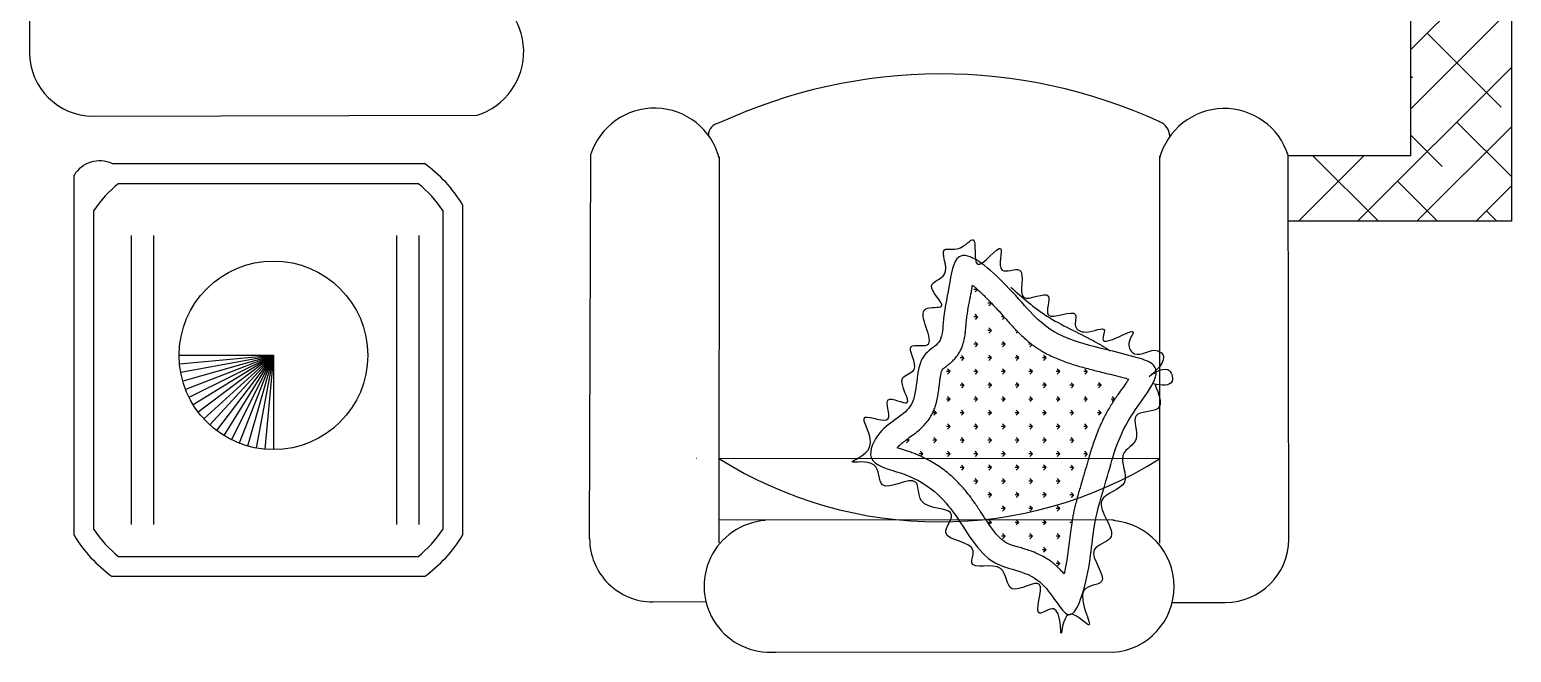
# Model space of a CAD drawing. Header units: inches. Extents: x 8.3 to 50.8, y 10.9 to 35.7.
# Drawn here: x 35.629 to 37.571, y 18.811 to 19.627 of the extents above; entities that cross this region are included whole.
import ezdxf

# ---------------------------------------------------------------- set-up
doc = ezdxf.new("R2010")
doc.units = ezdxf.units.IN
doc.header["$MEASUREMENT"] = 0
doc.layers.add('02', color=2, linetype='Continuous')
doc.layers.add('4', color=4, linetype='Continuous')

msp = doc.modelspace()

# ---------------------------------------------------------------- linework, layer by layer
at = {"layer": '02'}
for p, q in [((37.5706, 21.7363), (37.5706, 19.3762)), ((37.4384, 21.6428), (37.4384, 19.4619)), ((37.4384, 19.6007), (37.5706, 19.7329)), ((37.4384, 19.5231), (37.5706, 19.6553)), ((37.4603, 19.6226), (37.5574, 19.5256)), ((37.3691, 19.3762), (37.5706, 19.5777)), ((37.4384, 19.5669), (37.4409, 19.5644)), ((37.4467, 19.3762), (37.5706, 19.5)), ((37.4991, 19.5062), (37.5706, 19.4347)), ((37.4384, 19.4893), (37.4797, 19.448)), ((36.5325, 19.4604), (36.5321, 18.9543)), ((37.1096, 19.462), (37.1093, 18.9539)), ((37.4384, 19.4619), (37.2781, 19.4619)), ((37.2915, 19.3762), (37.3772, 19.4619)), ((37.3106, 19.4619), (37.3963, 19.3762)), ((35.7455, 19.4258), (36.1376, 19.4258)), ((37.4215, 19.4286), (37.4739, 19.3762)), ((37.5244, 19.3762), (37.5706, 19.4224)), ((35.7128, 18.972), (35.7128, 19.3901)), ((36.1703, 19.3901), (36.1703, 18.972)), ((37.538, 19.3898), (37.5516, 19.3762)), ((37.5706, 19.3762), (37.2782, 19.3762)), ((35.7618, 19.3574), (35.7618, 18.9783)), ((35.7911, 19.3574), (35.7911, 18.9783)), ((36.1094, 19.3574), (36.1094, 18.9783)), ((36.1387, 19.3574), (36.1387, 18.9783)), ((36.8708, 19.2867), (36.8663, 19.2867)), ((36.871, 19.2866), (36.8677, 19.2834)), ((36.8891, 19.2688), (36.8843, 19.2688)), ((36.8891, 19.2688), (36.8857, 19.2721)), ((36.8891, 19.2688), (36.8857, 19.2654)), ((36.8711, 19.2508), (36.8663, 19.2508)), ((36.8711, 19.2508), (36.8677, 19.2542)), ((36.8711, 19.2508), (36.8677, 19.2474)), ((36.9056, 19.2508), (36.9023, 19.2508)), ((36.9063, 19.25), (36.9037, 19.2474)), ((36.8891, 19.2328), (36.8843, 19.2328)), ((36.8891, 19.2328), (36.8857, 19.2362)), ((36.8891, 19.2328), (36.8857, 19.2295)), ((36.9221, 19.2328), (36.9202, 19.2328)), ((36.9235, 19.2314), (36.9216, 19.2295)), ((36.8711, 19.2149), (36.8663, 19.2149)), ((36.8711, 19.2149), (36.8677, 19.2182)), ((36.8711, 19.2149), (36.8677, 19.2115)), ((36.907, 19.2149), (36.9023, 19.2149)), ((36.907, 19.2149), (36.9037, 19.2182)), ((36.907, 19.2149), (36.9037, 19.2115)), ((36.942, 19.2149), (36.9382, 19.2149)), ((36.9425, 19.2144), (36.9396, 19.2115)), ((35.9482, 19.2003), (35.8246, 19.2003)), ((35.9482, 19.2003), (35.8251, 19.1889)), ((35.9482, 19.2003), (35.8267, 19.1776)), ((35.9482, 19.2003), (35.8293, 19.1665)), ((35.9482, 19.2003), (35.8329, 19.1557)), ((35.9482, 19.2003), (35.8375, 19.1452)), ((35.9482, 19.2003), (35.8431, 19.1352)), ((35.9482, 19.2003), (35.8495, 19.1258)), ((35.9482, 19.2003), (35.8568, 19.117)), ((35.9482, 19.2003), (35.8649, 19.109)), ((35.9482, 19.2003), (35.8737, 19.1017)), ((35.9482, 19.2003), (35.8831, 19.0952)), ((35.9482, 19.2003), (35.8931, 19.0897)), ((35.9482, 19.2003), (35.9035, 19.0851)), ((35.9482, 19.2003), (35.9143, 19.0814)), ((35.9482, 19.2003), (35.9255, 19.0788)), ((35.9482, 19.2003), (35.9368, 19.0772)), ((35.9482, 19.2003), (35.9482, 19.0767)), ((36.8531, 19.1969), (36.8484, 19.1969)), ((36.8531, 19.1969), (36.8498, 19.2003)), ((36.8531, 19.1969), (36.8498, 19.1935)), ((36.8891, 19.1969), (36.8843, 19.1969)), ((36.8891, 19.1969), (36.8857, 19.2003)), ((36.8891, 19.1969), (36.8857, 19.1935)), ((36.925, 19.1969), (36.9202, 19.1969)), ((36.925, 19.1969), (36.9216, 19.2003)), ((36.925, 19.1969), (36.9216, 19.1935)), ((36.9609, 19.1969), (36.9562, 19.1969)), ((36.9609, 19.1969), (36.9576, 19.2003)), ((36.9609, 19.1969), (36.9576, 19.1935)), ((36.8352, 19.1789), (36.8304, 19.1789)), ((36.8352, 19.1789), (36.8318, 19.1823)), ((36.8352, 19.1789), (36.8318, 19.1756)), ((36.8711, 19.1789), (36.8663, 19.1789)), ((36.8711, 19.1789), (36.8677, 19.1823)), ((36.8711, 19.1789), (36.8677, 19.1756)), ((36.907, 19.1789), (36.9023, 19.1789)), ((36.907, 19.1789), (36.9037, 19.1823)), ((36.907, 19.1789), (36.9037, 19.1756)), ((36.943, 19.1789), (36.9382, 19.1789)), ((36.943, 19.1789), (36.9396, 19.1823)), ((36.943, 19.1789), (36.9396, 19.1756)), ((36.9789, 19.1789), (36.9741, 19.1789)), ((36.9789, 19.1789), (36.9755, 19.1823)), ((36.9789, 19.1789), (36.9755, 19.1756)), ((37.0148, 19.1789), (37.0101, 19.1789)), ((37.0148, 19.1789), (37.0115, 19.1823)), ((37.0148, 19.1789), (37.0115, 19.1756)), ((36.8531, 19.161), (36.8484, 19.161)), ((36.8531, 19.161), (36.8498, 19.1643)), ((36.8531, 19.161), (36.8498, 19.1576)), ((36.8891, 19.161), (36.8843, 19.161)), ((36.8891, 19.161), (36.8857, 19.1643)), ((36.8891, 19.161), (36.8857, 19.1576)), ((36.925, 19.161), (36.9202, 19.161)), ((36.925, 19.161), (36.9216, 19.1643)), ((36.925, 19.161), (36.9216, 19.1576)), ((36.9609, 19.161), (36.9562, 19.161)), ((36.9609, 19.161), (36.9576, 19.1643)), ((36.9609, 19.161), (36.9576, 19.1576)), ((36.9969, 19.161), (36.9921, 19.161)), ((36.9969, 19.161), (36.9935, 19.1643)), ((36.9969, 19.161), (36.9935, 19.1576)), ((37.0328, 19.161), (37.028, 19.161)), ((37.0328, 19.161), (37.0294, 19.1643)), ((37.0328, 19.161), (37.0294, 19.1576)), ((37.0657, 19.164), (37.0654, 19.1643)), ((36.8172, 19.125), (36.8138, 19.1284)), ((36.8352, 19.143), (36.8304, 19.143)), ((36.8352, 19.143), (36.8318, 19.1464)), ((36.8352, 19.143), (36.8318, 19.1396)), ((36.8531, 19.125), (36.8498, 19.1284)), ((36.8711, 19.143), (36.8663, 19.143)), ((36.8711, 19.143), (36.8677, 19.1464)), ((36.8711, 19.143), (36.8677, 19.1396)), ((36.8891, 19.125), (36.8857, 19.1284)), ((36.907, 19.143), (36.9023, 19.143)), ((36.907, 19.143), (36.9037, 19.1464)), ((36.907, 19.143), (36.9037, 19.1396)), ((36.925, 19.125), (36.9216, 19.1284)), ((36.943, 19.143), (36.9382, 19.143)), ((36.943, 19.143), (36.9396, 19.1464)), ((36.943, 19.143), (36.9396, 19.1396)), ((36.9609, 19.125), (36.9576, 19.1284)), ((36.9789, 19.143), (36.9741, 19.143)), ((36.9789, 19.143), (36.9755, 19.1464)), ((36.9789, 19.143), (36.9755, 19.1396)), ((36.9969, 19.125), (36.9935, 19.1284)), ((37.0148, 19.143), (37.0101, 19.143)), ((37.0148, 19.143), (37.0115, 19.1464)), ((37.0148, 19.143), (37.0115, 19.1396)), ((37.0328, 19.125), (37.0294, 19.1284)), ((37.0508, 19.143), (37.046, 19.143)), ((37.0508, 19.143), (37.0474, 19.1464)), ((37.0508, 19.143), (37.0474, 19.1396)), ((36.8172, 19.125), (36.8124, 19.125)), ((36.8172, 19.125), (36.8138, 19.1217)), ((36.8352, 19.1071), (36.8318, 19.1104)), ((36.8531, 19.125), (36.8484, 19.125)), ((36.8531, 19.125), (36.8498, 19.1217)), ((36.8711, 19.1071), (36.8677, 19.1104)), ((36.8891, 19.125), (36.8843, 19.125)), ((36.8891, 19.125), (36.8857, 19.1217)), ((36.907, 19.1071), (36.9037, 19.1104)), ((36.925, 19.125), (36.9202, 19.125)), ((36.925, 19.125), (36.9216, 19.1217)), ((36.943, 19.1071), (36.9396, 19.1104)), ((36.9609, 19.125), (36.9562, 19.125)), ((36.9609, 19.125), (36.9576, 19.1217)), ((36.9789, 19.1071), (36.9755, 19.1104)), ((36.9969, 19.125), (36.9921, 19.125)), ((36.9969, 19.125), (36.9935, 19.1217)), ((37.0148, 19.1071), (37.0115, 19.1104)), ((37.0328, 19.125), (37.028, 19.125)), ((37.0328, 19.125), (37.0294, 19.1217)), ((36.7813, 19.0891), (36.7795, 19.0909)), ((36.8172, 19.0891), (36.8138, 19.0925)), ((36.8352, 19.1071), (36.8304, 19.1071)), ((36.8352, 19.1071), (36.8318, 19.1037)), ((36.8531, 19.0891), (36.8498, 19.0925)), ((36.8711, 19.1071), (36.8663, 19.1071)), ((36.8711, 19.1071), (36.8677, 19.1037)), ((36.8891, 19.0891), (36.8857, 19.0925)), ((36.907, 19.1071), (36.9023, 19.1071)), ((36.907, 19.1071), (36.9037, 19.1037)), ((36.925, 19.0891), (36.9216, 19.0925)), ((36.943, 19.1071), (36.9382, 19.1071)), ((36.943, 19.1071), (36.9396, 19.1037)), ((36.9609, 19.0891), (36.9576, 19.0925)), ((36.9789, 19.1071), (36.9741, 19.1071)), ((36.9789, 19.1071), (36.9755, 19.1037)), ((36.9969, 19.0891), (36.9935, 19.0925)), ((37.0148, 19.1071), (37.0101, 19.1071)), ((37.0148, 19.1071), (37.0115, 19.1037)), ((36.7813, 19.0891), (36.777, 19.0891)), ((36.7813, 19.0891), (36.7779, 19.0857)), ((36.7992, 19.0711), (36.7945, 19.0711)), ((36.7992, 19.0711), (36.7959, 19.0745)), ((36.7992, 19.0711), (36.7962, 19.0681)), ((36.8172, 19.0891), (36.8124, 19.0891)), ((36.8172, 19.0891), (36.8138, 19.0857)), ((36.8352, 19.0711), (36.8304, 19.0711)), ((36.8352, 19.0711), (36.8318, 19.0745)), ((36.8352, 19.0711), (36.8318, 19.0678)), ((36.8531, 19.0891), (36.8484, 19.0891)), ((36.8531, 19.0891), (36.8498, 19.0857)), ((36.8711, 19.0711), (36.8663, 19.0711)), ((36.8711, 19.0711), (36.8677, 19.0745)), ((36.8711, 19.0711), (36.8677, 19.0678)), ((36.8891, 19.0891), (36.8843, 19.0891)), ((36.8891, 19.0891), (36.8857, 19.0857)), ((36.907, 19.0711), (36.9023, 19.0711)), ((36.907, 19.0711), (36.9037, 19.0745)), ((36.907, 19.0711), (36.9037, 19.0678)), ((36.925, 19.0891), (36.9202, 19.0891)), ((36.925, 19.0891), (36.9216, 19.0857)), ((36.943, 19.0711), (36.9382, 19.0711)), ((36.943, 19.0711), (36.9396, 19.0745)), ((36.943, 19.0711), (36.9396, 19.0678)), ((36.9609, 19.0891), (36.9562, 19.0891)), ((36.9609, 19.0891), (36.9576, 19.0857)), ((36.9789, 19.0711), (36.9741, 19.0711)), ((36.9789, 19.0711), (36.9755, 19.0745)), ((36.9789, 19.0711), (36.9755, 19.0678)), ((36.9969, 19.0891), (36.9921, 19.0891)), ((36.9969, 19.0891), (36.9935, 19.0857)), ((37.0148, 19.0711), (37.0101, 19.0711)), ((37.0148, 19.0711), (37.0115, 19.0745)), ((37.0148, 19.0711), (37.0115, 19.0678)), ((36.5029, 19.0649), (36.5027, 19.0649)), ((37.1093, 19.0644), (36.5322, 19.0649)), ((36.8531, 19.0532), (36.8484, 19.0532)), ((36.8531, 19.0532), (36.8498, 19.0565)), ((36.8531, 19.0532), (36.8498, 19.0498)), ((36.8891, 19.0532), (36.8843, 19.0532)), ((36.8891, 19.0532), (36.8857, 19.0565)), ((36.8891, 19.0532), (36.8857, 19.0498)), ((36.925, 19.0532), (36.9202, 19.0532)), ((36.925, 19.0532), (36.9216, 19.0565)), ((36.925, 19.0532), (36.9216, 19.0498)), ((36.9609, 19.0532), (36.9562, 19.0532)), ((36.9609, 19.0532), (36.9576, 19.0565)), ((36.9609, 19.0532), (36.9576, 19.0498)), ((36.9969, 19.0532), (36.9921, 19.0532)), ((36.9969, 19.0532), (36.9935, 19.0565)), ((36.9969, 19.0532), (36.9935, 19.0498)), ((36.8711, 19.0352), (36.8663, 19.0352)), ((36.8711, 19.0352), (36.8677, 19.0386)), ((36.8711, 19.0352), (36.8677, 19.0318)), ((36.907, 19.0352), (36.9023, 19.0352)), ((36.907, 19.0352), (36.9037, 19.0386)), ((36.907, 19.0352), (36.9037, 19.0318)), ((36.943, 19.0352), (36.9382, 19.0352)), ((36.943, 19.0352), (36.9396, 19.0386)), ((36.943, 19.0352), (36.9396, 19.0318)), ((36.9789, 19.0352), (36.9741, 19.0352)), ((36.9789, 19.0352), (36.9755, 19.0386)), ((36.9789, 19.0352), (36.9755, 19.0318)), ((36.8891, 19.0172), (36.8843, 19.0172)), ((36.8891, 19.0172), (36.8857, 19.0206)), ((36.8891, 19.0172), (36.8857, 19.0139)), ((36.925, 19.0172), (36.9202, 19.0172)), ((36.925, 19.0172), (36.9216, 19.0206)), ((36.925, 19.0172), (36.9216, 19.0139)), ((36.9609, 19.0172), (36.9562, 19.0172)), ((36.9609, 19.0172), (36.9576, 19.0206)), ((36.9609, 19.0172), (36.9576, 19.0139)), ((36.9969, 19.0172), (36.9921, 19.0172)), ((36.9969, 19.0172), (36.9935, 19.0206)), ((36.9969, 19.0172), (36.9935, 19.0139)), ((36.907, 18.9993), (36.9023, 18.9993)), ((36.907, 18.9993), (36.9037, 19.0026)), ((36.907, 18.9993), (36.9037, 18.9959)), ((36.943, 18.9993), (36.9382, 18.9993)), ((36.943, 18.9993), (36.9396, 19.0026)), ((36.943, 18.9993), (36.9396, 18.9959)), ((36.9789, 18.9993), (36.9741, 18.9993)), ((36.9789, 18.9993), (36.9755, 19.0026)), ((36.9789, 18.9993), (36.9755, 18.9959)), ((37.0499, 18.984), (36.5321, 18.9844)), ((36.8891, 18.9813), (36.8843, 18.9813)), ((36.8891, 18.9813), (36.8857, 18.9847)), ((36.8891, 18.9813), (36.8862, 18.9784)), ((36.925, 18.9813), (36.9202, 18.9813)), ((36.925, 18.9813), (36.9216, 18.9847)), ((36.925, 18.9813), (36.9216, 18.9779)), ((36.9609, 18.9813), (36.9562, 18.9813)), ((36.9609, 18.9813), (36.9576, 18.9847)), ((36.9609, 18.9813), (36.9576, 18.9779)), ((36.9946, 18.9813), (36.9921, 18.9813)), ((36.9949, 18.9833), (36.9935, 18.9847)), ((36.9941, 18.9785), (36.9935, 18.9779)), ((36.907, 18.9633), (36.9023, 18.9633)), ((36.907, 18.9633), (36.9037, 18.9667)), ((36.907, 18.9633), (36.9037, 18.9599)), ((36.943, 18.9633), (36.9382, 18.9633)), ((36.943, 18.9633), (36.9396, 18.9667)), ((36.943, 18.9633), (36.9396, 18.9599)), ((36.9789, 18.9633), (36.9741, 18.9633)), ((36.9789, 18.9633), (36.9755, 18.9667)), ((36.9789, 18.9633), (36.9755, 18.9599)), ((36.1376, 18.9363), (35.7455, 18.9363)), ((36.9609, 18.9454), (36.9562, 18.9454)), ((36.9609, 18.9454), (36.9576, 18.9487)), ((36.9609, 18.9454), (36.9576, 18.942)), ((36.9789, 18.9274), (36.9741, 18.9274)), ((36.9789, 18.9274), (36.9755, 18.9308)), ((36.9789, 18.9274), (36.9755, 18.924))]:
    msp.add_line(p, q, dxfattribs=at)
msp.add_circle((35.9482, 19.2003), 0.1236, dxfattribs=at)
for centre, radius, start, end in [((35.8432, 19.3037), 0.1564, 128.6692, 146.4696), ((36.0399, 19.3037), 0.1564, 33.5304, 51.3308), ((36.8211, 19.5268), 0.5449, 237.9748, 301.9394), ((36.5992, 18.8975), 0.0866, 94.4297, 274.6), ((35.8432, 19.0584), 0.1564, 213.5304, 231.3308), ((36.0399, 19.0584), 0.1564, 308.6692, 326.4696)]:
    msp.add_arc(centre, radius, start, end, dxfattribs=at)
msp.add_ellipse((36.8335, 19.2896), major_axis=(0.0212, 0.0212), ratio=1, start_param=5.300169, end_param=5.345893, dxfattribs=at)
for points, knots in [([(37.1033, 19.1628), (37.1087, 19.1494), (37.1191, 19.1237), (37.0662, 19.1291), (37.0887, 19.0877), (37.0499, 19.0716), (37.0791, 19.0269), (37.0092, 19.0151), (37.0661, 18.9596), (37.0055, 18.9477), (37.0528, 18.8985), (36.9907, 18.8995), (37.0354, 18.8227), (36.9849, 18.879), (36.979, 18.8108), (36.9813, 18.8826), (36.9382, 18.8468), (36.9697, 18.9227), (36.9074, 18.8771), (36.9109, 18.9361), (36.8549, 18.9152), (36.875, 18.9575), (36.813, 18.9557), (36.8531, 19.0038), (36.7885, 18.9946), (36.7982, 19.0521), (36.7369, 19.0113), (36.7461, 19.0664), (36.6878, 19.0556), (36.7502, 19.0777), (36.7019, 19.1341), (36.7666, 19.103), (36.7421, 19.1545), (36.7958, 19.1246), (36.759, 19.1735), (36.8007, 19.1786), (36.7699, 19.2199), (36.8276, 19.2038), (36.7794, 19.2695), (36.8397, 19.2587), (36.7958, 19.2946), (36.8408, 19.3029), (36.8163, 19.3458), (36.8489, 19.3348), (36.873, 19.3681), (36.8599, 19.2922), (36.913, 19.3651), (36.8919, 19.3003), (36.9409, 19.3249), (36.9144, 19.2577), (36.9756, 19.2935), (36.9501, 19.2364), (37.0074, 19.2672), (36.9954, 19.2362), (37.0149, 19.2263), (37.0429, 19.2422), (37.026, 19.2041), (37.089, 19.2459), (37.0648, 19.2156), (37.0799, 19.1934), (37.1011, 19.2133), (37.124, 19.1935), (37.0771, 19.1578), (37.1217, 19.1929), (37.1308, 19.1584), (37.1125, 19.1611), (37.1014, 19.1628)], [0, 0, 0, 0, 32.361189, 62.209514, 92.459175, 119.311788, 155.282812, 194.219571, 244.662932, 270.349956, 313.000439, 338.331804, 384.058239, 413.611499, 439.938922, 473.436072, 493.144437, 530.95651, 567.263984, 597.736579, 636.235812, 651.477956, 694.953626, 718.864106, 762.778816, 788.490111, 832.066034, 860.855424, 889.418696, 918.921891, 959.026319, 989.284788, 1013.862636, 1038.689243, 1071.324485, 1090.210403, 1120.694691, 1141.542644, 1188.845408, 1209.948969, 1239.531759, 1262.2765, 1294.416763, 1313.385806, 1335.406886, 1368.042128, 1404.709564, 1433.131361, 1455.780871, 1492.145889, 1524.288345, 1548.866194, 1584.727918, 1599.852747, 1615.076175, 1639.685873, 1651.18545, 1691.933737, 1708.083752, 1723.320048, 1753.755193, 1764.441174, 1796.950082, 1823.244995, 1839.39501, 1864.221616, 1864.221616, 1864.221616, 1864.221616]), ([(36.8335, 19.2896), (36.8361, 19.3069), (36.8429, 19.351), (36.9183, 19.2877), (36.9647, 19.2187), (37.0449, 19.209), (37.1221, 19.1837), (37.0591, 19.1129), (37.0459, 19.0545), (37.0205, 18.9762), (37.0212, 18.9247), (36.9926, 18.8356), (36.9565, 18.919), (36.8817, 18.9175), (36.8424, 19.0005), (36.7917, 19.0442), (36.7207, 19.0576), (36.7446, 19.1109), (36.8002, 19.1293), (36.7853, 19.1966), (36.8246, 19.216), (36.8258, 19.251), (36.8304, 19.2743), (36.8335, 19.2896)], [0, 0, 0, 0, 41.843342, 106.952852, 195.112182, 316.29726, 339.110027, 406.86512, 496.721979, 553.590739, 637.819991, 686.006203, 739.507286, 807.945586, 893.821557, 978.80819, 1023.569374, 1057.646442, 1113.806963, 1182.617344, 1205.362084, 1230.583765, 1278.448041, 1278.448041, 1278.448041, 1278.448041]), ([(36.825, 19.1819), (36.825, 19.1819), (36.8251, 19.182), (36.8254, 19.1822), (36.8257, 19.1825), (36.8265, 19.1832), (36.827, 19.1836), (36.8283, 19.1845), (36.829, 19.1851), (36.8307, 19.1864), (36.8316, 19.1871), (36.8337, 19.1887), (36.8348, 19.1896), (36.8371, 19.1917), (36.8383, 19.1929), (36.8409, 19.1955), (36.8422, 19.197), (36.8439, 19.1991), (36.8442, 19.1996), (36.8448, 19.2005), (36.8451, 19.2008), (36.8456, 19.2016), (36.8459, 19.202), (36.8466, 19.2032), (36.8471, 19.204), (36.8484, 19.2063), (36.8492, 19.2079), (36.8505, 19.211), (36.8511, 19.2125), (36.8524, 19.2163), (36.853, 19.2185), (36.8539, 19.2227), (36.8543, 19.2247), (36.8548, 19.2284), (36.855, 19.2302), (36.8553, 19.2334), (36.8555, 19.2349), (36.8556, 19.237), (36.8557, 19.2377), (36.8558, 19.2387), (36.8558, 19.2391), (36.8559, 19.2398), (36.8559, 19.2402), (36.8559, 19.2408), (36.856, 19.2411), (36.8561, 19.2421), (36.8561, 19.2428), (36.8563, 19.2447), (36.8565, 19.246), (36.8569, 19.2498), (36.8573, 19.2524), (36.8584, 19.2601), (36.8593, 19.2653), (36.8612, 19.2748), (36.862, 19.2792), (36.8629, 19.2837)], [1183.700543, 1183.700543, 1183.700543, 1183.700543, 1185.081985, 1185.081985, 1187.844871, 1187.844871, 1190.607756, 1190.607756, 1193.370641, 1193.370641, 1196.133526, 1196.133526, 1198.896411, 1198.896411, 1201.659297, 1201.659297, 1204.422182, 1204.422182, 1205.132906, 1205.132906, 1205.717778, 1205.717778, 1206.302649, 1206.302649, 1207.472392, 1207.472392, 1209.811877, 1209.811877, 1212.151363, 1212.151363, 1215.903452, 1215.903452, 1219.655541, 1219.655541, 1223.407631, 1223.407631, 1227.15972, 1227.15972, 1229.098908, 1229.098908, 1230.297271, 1230.297271, 1231.361328, 1231.361328, 1232.425385, 1232.425385, 1234.553498, 1234.553498, 1238.809725, 1238.809725, 1247.322178, 1247.322178, 1264.347085, 1264.347085, 1278.448041, 1278.448041, 1278.448041, 1278.448041]), ([(36.8632, 19.2851), (36.8633, 19.286), (36.8634, 19.2869), (36.8638, 19.2893), (36.8641, 19.2908), (36.8643, 19.2923)], [0, 0, 0, 0, 2.170658, 2.170658, 6.046587, 6.046587, 6.046587, 6.046587]), ([(36.8643, 19.2923), (36.8649, 19.2918), (36.8654, 19.2913), (36.8672, 19.2899), (36.8683, 19.2889), (36.8725, 19.2853), (36.8755, 19.2825), (36.8799, 19.2782), (36.8814, 19.2767), (36.8843, 19.2738), (36.8857, 19.2723), (36.8899, 19.268), (36.8926, 19.2651), (36.9005, 19.2566), (36.9054, 19.251), (36.9138, 19.2417), (36.9173, 19.2379), (36.9244, 19.2304), (36.9282, 19.2267), (36.9355, 19.2201), (36.939, 19.2171), (36.9446, 19.2128), (36.9466, 19.2114), (36.9501, 19.2091), (36.9515, 19.2082), (36.9542, 19.2065), (36.9556, 19.2057), (36.9598, 19.2032), (36.9627, 19.2017), (36.9712, 19.1976), (36.9769, 19.1951), (36.9885, 19.1908), (36.9943, 19.1889), (37.006, 19.1854), (37.0118, 19.1838), (37.0236, 19.1808), (37.0294, 19.1793), (37.0441, 19.1757), (37.0528, 19.1736), (37.0641, 19.1705), (37.0666, 19.1698), (37.0691, 19.1691)], [85.52081, 85.52081, 85.52081, 85.52081, 87.640059, 87.640059, 91.878559, 91.878559, 102.389024, 102.389024, 107.8015, 107.8015, 113.213976, 113.213976, 124.038929, 124.038929, 145.688834, 145.688834, 160.716331, 160.716331, 175.743828, 175.743828, 188.285115, 188.285115, 194.842722, 194.842722, 199.148767, 199.148767, 203.454812, 203.454812, 212.066901, 212.066901, 229.09625, 229.09625, 246.125599, 246.125599, 263.154948, 263.154948, 280.184297, 280.184297, 305.642362, 305.642362, 313.155496, 313.155496, 313.155496, 313.155496]), ([(36.9147, 19.2896), (36.9299, 19.2761), (36.9622, 19.2474), (37.0105, 19.2272), (37.0375, 19.2109), (37.045, 19.2064)], [0, 0, 0, 0, 60.467486, 128.88531, 155.117828, 155.117828, 155.117828, 155.117828]), ([(36.7655, 19.0789), (36.7657, 19.0791), (36.7658, 19.0792), (36.7661, 19.0796), (36.7662, 19.0797), (36.7667, 19.0803), (36.767, 19.0806), (36.768, 19.0816), (36.7687, 19.0823), (36.7708, 19.0843), (36.7724, 19.0856), (36.7759, 19.0883), (36.7778, 19.0897), (36.7821, 19.0928), (36.7844, 19.0945), (36.7889, 19.0978), (36.791, 19.0995), (36.7954, 19.1031), (36.7976, 19.1051), (36.8016, 19.1093), (36.8034, 19.1112), (36.8067, 19.1156), (36.8084, 19.1179), (36.8105, 19.1215), (36.811, 19.1225), (36.8121, 19.1246), (36.8126, 19.1256), (36.8139, 19.1286), (36.8147, 19.1306), (36.816, 19.1346), (36.8166, 19.1365), (36.8179, 19.1413), (36.8185, 19.1442), (36.8194, 19.1496), (36.8198, 19.1522), (36.8205, 19.1572), (36.8207, 19.1596), (36.8213, 19.164), (36.8215, 19.1661), (36.822, 19.17), (36.8222, 19.1718), (36.8228, 19.1749), (36.8231, 19.1763), (36.8237, 19.1787), (36.824, 19.1796), (36.8244, 19.1808), (36.8246, 19.1812), (36.8249, 19.1817), (36.825, 19.1819), (36.825, 19.1819)], [1056.689492, 1056.689492, 1056.689492, 1056.689492, 1057.826114, 1057.826114, 1058.962736, 1058.962736, 1061.235979, 1061.235979, 1065.782465, 1065.782465, 1073.780173, 1073.780173, 1081.777881, 1081.777881, 1089.775589, 1089.775589, 1096.272096, 1096.272096, 1102.768603, 1102.768603, 1107.809424, 1107.809424, 1112.850245, 1112.850245, 1114.811668, 1114.811668, 1116.773092, 1116.773092, 1120.695939, 1120.695939, 1124.618787, 1124.618787, 1130.88839, 1130.88839, 1137.157993, 1137.157993, 1143.427596, 1143.427596, 1149.697199, 1149.697199, 1155.966802, 1155.966802, 1162.236405, 1162.236405, 1168.506008, 1168.506008, 1173.465293, 1173.465293, 1178.387197, 1178.387197, 1178.387197, 1178.387197]), ([(37.0691, 19.1691), (37.0688, 19.1685), (37.0684, 19.1679), (37.0671, 19.166), (37.0662, 19.1647), (37.0635, 19.1608), (37.0616, 19.1581), (37.0576, 19.1525), (37.0555, 19.1495), (37.0527, 19.1454), (37.052, 19.1443), (37.0505, 19.1421), (37.0497, 19.141), (37.0482, 19.1387), (37.0475, 19.1376), (37.0454, 19.1342), (37.0441, 19.132), (37.0403, 19.1255), (37.0379, 19.1211), (37.0325, 19.1102), (37.0296, 19.1037), (37.0247, 19.091), (37.0226, 19.0849), (37.0189, 19.0729), (37.0172, 19.0672), (37.015, 19.0593), (37.0144, 19.0571), (37.0134, 19.0537), (37.013, 19.0525), (37.0124, 19.0503), (37.0121, 19.0493), (37.0115, 19.0473), (37.0112, 19.0463), (37.0104, 19.0434), (37.0097, 19.0413), (37.0079, 19.0352), (37.0066, 19.031), (37.0037, 19.0211), (37.0021, 19.0153), (36.9999, 19.0069), (36.9992, 19.0043), (36.998, 18.9992), (36.9975, 18.9967), (36.9967, 18.9932), (36.9965, 18.9922), (36.9961, 18.9903), (36.996, 18.9893), (36.9954, 18.9865), (36.9951, 18.9846), (36.9942, 18.9791), (36.9937, 18.9755), (36.9926, 18.9674), (36.992, 18.9629), (36.991, 18.9539), (36.9904, 18.9496), (36.9893, 18.9407), (36.9886, 18.9362), (36.9869, 18.9259), (36.9858, 18.92), (36.9844, 18.9137)], [380.315627, 380.315627, 380.315627, 380.315627, 382.37168, 382.37168, 386.483785, 386.483785, 394.520386, 394.520386, 402.556987, 402.556987, 405.495544, 405.495544, 408.425637, 408.425637, 411.355729, 411.355729, 417.215913, 417.215913, 428.936281, 428.936281, 447.426502, 447.426502, 465.916724, 465.916724, 484.406945, 484.406945, 491.539714, 491.539714, 495.654181, 495.654181, 498.852023, 498.852023, 502.049865, 502.049865, 508.445548, 508.445548, 521.236914, 521.236914, 537.963762, 537.963762, 545.471776, 545.471776, 552.590741, 552.590741, 555.306825, 555.306825, 558.022908, 558.022908, 563.455076, 563.455076, 574.31941, 574.31941, 588.703135, 588.703135, 603.086861, 603.086861, 617.470586, 617.470586, 635.13153, 635.13153, 635.13153, 635.13153]), ([(36.9844, 18.9137), (36.9838, 18.9144), (36.9832, 18.9151), (36.9813, 18.9172), (36.98, 18.9186), (36.9782, 18.9205), (36.9777, 18.921), (36.9764, 18.9223), (36.9754, 18.9232), (36.9727, 18.9256), (36.971, 18.9271), (36.9659, 18.931), (36.9626, 18.9332), (36.9561, 18.937), (36.9528, 18.9386), (36.9465, 18.9415), (36.9435, 18.9427), (36.9376, 18.9448), (36.9348, 18.9457), (36.9296, 18.9474), (36.9271, 18.9481), (36.9225, 18.9495), (36.9203, 18.9501), (36.9165, 18.9513), (36.9148, 18.9519), (36.9118, 18.953), (36.9105, 18.9536), (36.9092, 18.9543), (36.9089, 18.9544), (36.9084, 18.9547), (36.9082, 18.9548), (36.9078, 18.955), (36.9076, 18.9551), (36.907, 18.9555), (36.9066, 18.9557), (36.9054, 18.9566), (36.9045, 18.9572), (36.9022, 18.9591), (36.9007, 18.9604), (36.8976, 18.9636), (36.896, 18.9654), (36.8926, 18.9695), (36.891, 18.9717), (36.8875, 18.9764), (36.8857, 18.979), (36.8815, 18.9853), (36.879, 18.9891), (36.8738, 18.9971), (36.8711, 19.0013), (36.8671, 19.007), (36.866, 19.0086), (36.8639, 19.0115), (36.863, 19.0129), (36.8599, 19.0171), (36.8577, 19.0198), (36.8514, 19.0274), (36.8471, 19.0322), (36.8378, 19.0413), (36.8329, 19.0456), (36.8223, 19.0536), (36.8166, 19.0574), (36.8046, 19.0642), (36.7983, 19.0673), (36.7894, 19.071), (36.7871, 19.0718), (36.7839, 19.073), (36.783, 19.0733), (36.7812, 19.074), (36.7802, 19.0743), (36.7784, 19.0749), (36.7775, 19.0752), (36.7748, 19.076), (36.7731, 19.0766), (36.7693, 19.0777), (36.7673, 19.0783), (36.7655, 19.0789)], [733.180406, 733.180406, 733.180406, 733.180406, 734.917165, 734.917165, 738.390683, 738.390683, 739.49363, 739.49363, 741.699522, 741.699522, 745.831097, 745.831097, 753.256268, 753.256268, 760.681439, 760.681439, 768.106609, 768.106609, 775.53178, 775.53178, 782.956951, 782.956951, 790.382121, 790.382121, 797.807292, 797.807292, 805.232463, 805.232463, 807.265139, 807.265139, 808.823445, 808.823445, 810.381751, 810.381751, 813.498362, 813.498362, 819.731585, 819.731585, 829.694062, 829.694062, 839.656539, 839.656539, 849.619017, 849.619017, 859.581494, 859.581494, 873.09851, 873.09851, 886.615525, 886.615525, 891.629906, 891.629906, 895.951105, 895.951105, 904.968031, 904.968031, 921.298199, 921.298199, 937.628366, 937.628366, 953.958533, 953.958533, 970.288701, 970.288701, 975.68676, 975.68676, 977.825081, 977.825081, 979.987485, 979.987485, 982.149889, 982.149889, 986.474697, 986.474697, 992.028167, 992.028167, 992.028167, 992.028167])]:
    msp.add_open_spline(points, degree=3, knots=knots, dxfattribs=at)
at = {"layer": '4'}
for p, q in [((35.6287, 19.6666), (35.6287, 19.597)), ((35.7117, 19.514), (36.215, 19.515)), ((36.3626, 18.9599), (36.364, 19.4633)), ((37.2788, 18.9592), (37.2781, 19.4626)), ((35.7368, 19.4517), (36.1463, 19.4517)), ((35.6869, 18.9645), (35.6869, 19.4363)), ((36.1962, 19.3976), (36.1962, 18.9645)), ((36.1463, 18.9103), (35.7368, 18.9103)), ((36.5151, 18.8768), (36.4455, 18.8769)), ((37.1261, 18.8764), (37.1957, 18.8763)), ((37.049, 18.8108), (36.6062, 18.8111))]:
    msp.add_line(p, q, dxfattribs=at)
for centre, radius, start, end in [((36.1884, 19.5987), 0.0878, 287.6382, 75.1195), ((35.7117, 19.597), 0.083, 180, 270), ((36.8229, 18.881), 0.6882, 65.3709, 114.9551), ((36.4476, 19.4366), 0.0878, 14.8376, 162.3189), ((37.1944, 19.4361), 0.0878, 17.5953, 165.0766), ((36.5346, 19.4887), 0.0164, 97.4073, 178.9882), ((37.1013, 19.4867), 0.0216, 2.1263, 67.2276), ((35.7204, 19.4162), 0.0391, 65.2483, 149.0387), ((36.0399, 19.3037), 0.1823, 30.9902, 54.286), ((37.0421, 18.8972), 0.0866, 274.6, 85.4845), ((35.8432, 19.0584), 0.1823, 210.9902, 234.286), ((36.0399, 19.0584), 0.1823, 305.714, 329.0098), ((36.4456, 18.9599), 0.083, 179.9571, 269.9571), ((37.1958, 18.9593), 0.083, 269.9571, 359.9571)]:
    msp.add_arc(centre, radius, start, end, dxfattribs=at)

doc.saveas('drawing.dxf')
